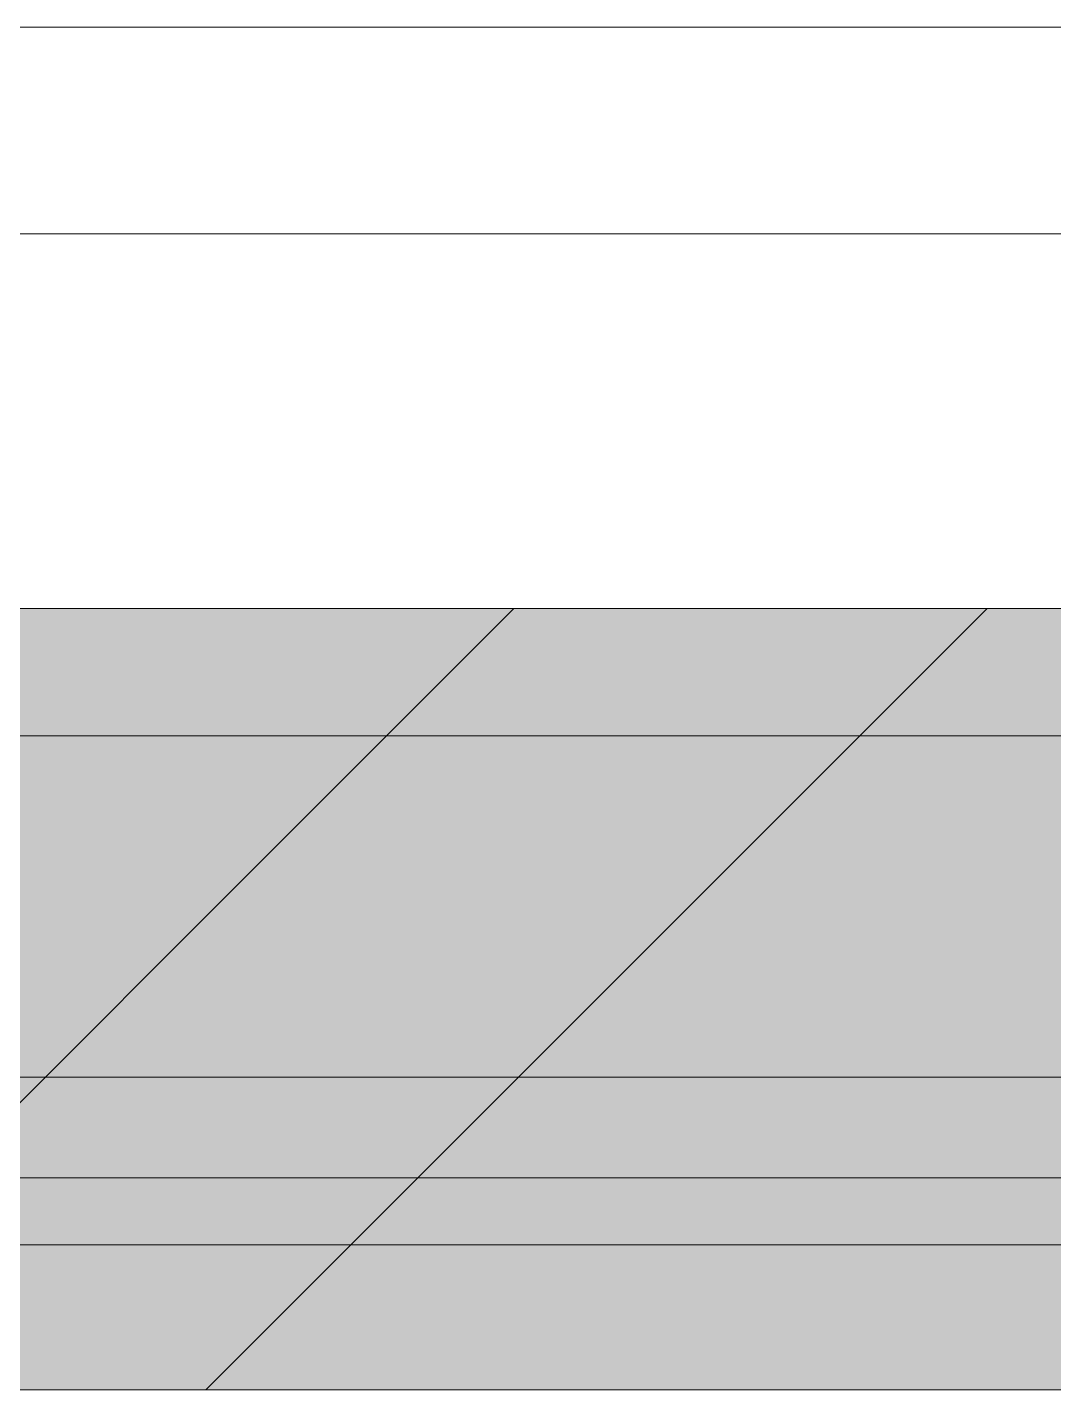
# Model space of a CAD drawing. Header units: millimetres. Extents: x -546 to 1681, y -650 to 1730.
# Drawn here: x 656.796 to 657.716, y 422.166 to 423.387 of the extents above; entities that cross this region are included whole.
import ezdxf

# ---------------------------------------------------------------- set-up
doc = ezdxf.new("R2010")
doc.units = ezdxf.units.MM

msp = doc.modelspace()

# ---------------------------------------------------------------- hatches: boundary and pattern name
at = {"true_color": 0xcccccc}
h = msp.add_hatch(color=254, dxfattribs=at)
h.dxf.hatch_style = 2
h.paths.add_polyline_path([(652.39, 422.1664), (652.39, 422.8664), (663.669, 422.8664), (663.669, 422.1664)])

# ---------------------------------------------------------------- linework, layer by layer
at = {"color": 251, "lineweight": 0, "true_color": 0x646464}
for points in [[(653.536, 423.3874), (659.286, 423.3874)], [(658.836, 423.2024), (656.563, 423.2024)], [(656.563, 422.7524), (658.836, 422.7524)]]:
    msp.add_lwpolyline(points, dxfattribs=at)
at = {"color": 7, "lineweight": 0}
for points in [[(663.669, 422.8664), (652.39, 422.8664)], [(656.532, 422.1664), (657.232, 422.8664)], [(656.956, 422.1664), (657.656, 422.8664)], [(680.041, 422.4464), (651.78, 422.4464)], [(680.041, 422.3564), (651.78, 422.3564)], [(680.191, 422.2964), (651.727, 422.2964)], [(680.191, 422.1664), (651.727, 422.1664)], [(652.39, 422.1664), (663.669, 422.1664)]]:
    msp.add_lwpolyline(points, dxfattribs=at)

doc.saveas('drawing.dxf')
